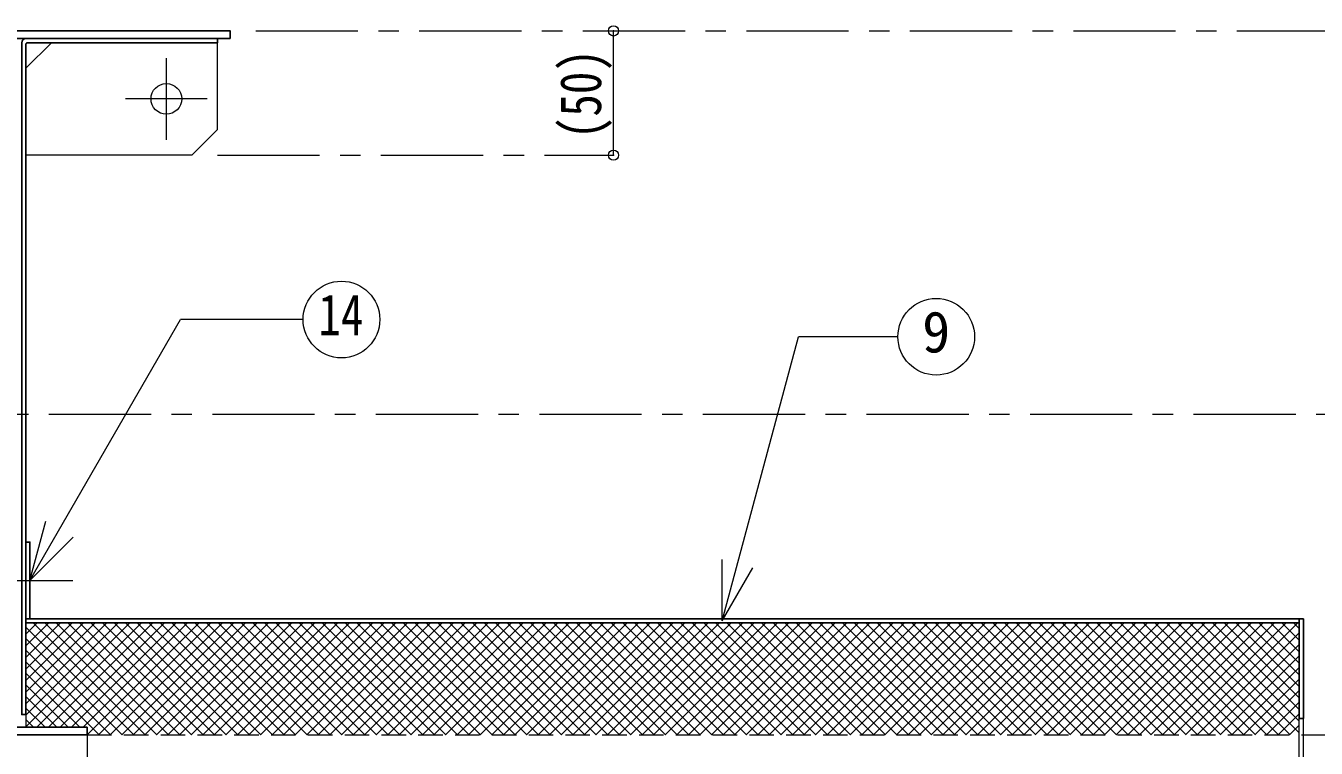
# Model space of a CAD drawing. Units: millimetres at full size, sheet at 1:8; details may follow other scales. Extents: x -1695 to 1545, y -1111 to 1137.
# Drawn here: x -545 to -40, y -458 to -175 of the extents above; entities that cross this region are included whole.
import ezdxf
from ezdxf.enums import TextEntityAlignment as Align

# ---------------------------------------------------------------- set-up
doc = ezdxf.new("R2010")
doc.units = ezdxf.units.MM
doc.header["$LTSCALE"] = 8
doc.header["$PDMODE"] = 32
doc.header["$PDSIZE"] = 4
doc.linetypes.add('CHAIN1', pattern=[8, 5, -1, 1, -1])
doc.linetypes.add('DASHED1', pattern=[1.8, 1.2, -0.6])
doc.layers.add('0-0_ﾚｲﾔ1', color=4, linetype='Continuous', lineweight=9)
doc.styles.add('ＭＳ ゴシック', font='')
doc.styles.get('ＭＳ ゴシック').set_extended_font_data('MS Gothic')

msp = doc.modelspace()

# ---------------------------------------------------------------- linework, layer by layer
at = {"layer": '0-0_ﾚｲﾔ1', "color": 5, "lineweight": 25}
for p, q in [((-595.637, -179.909), (-465.137, -179.909)), ((-544.337, -181.509), (-470.137, -181.509)), ((-470.137, -181.509), (-470.137, -179.909)), ((-545.137, -182.309), (-545.137, -444.409)), ((-545.137, -406.909), (-45.137, -406.909)), ((-545.137, -408.509), (-46.737, -408.509)), ((-46.737, -406.909), (-46.737, -445.909)), ((-45.137, -406.909), (-45.137, -445.909)), ((-603.137, -449.409), (-521.137, -449.409)), ((-521.137, -449.409), (-521.137, -452.409)), ((-45.137, -445.909), (-46.737, -445.909)), ((-521.137, -452.409), (-606.137, -452.409))]:
    msp.add_line(p, q, dxfattribs=at)
at = {"layer": '0-0_ﾚｲﾔ1', "color": 7, "lineweight": 18}
for p, q in [((-545.137, -191.509), (-535.137, -181.509)), ((-470.137, -215.509), (-470.137, -181.509)), ((-470.137, -215.509), (-480.137, -225.509)), ((-480.137, -225.509), (-545.137, -225.509)), ((-543.537, -391.909), (-484.613, -289.85)), ((-436.604, -289.85), (-484.613, -289.85)), ((-272.602, -407.785), (-242.803, -296.574)), ((-203.842, -296.574), (-242.803, -296.574)), ((-543.537, -391.909), (-537.326, -368.727)), ((-543.537, -391.909), (-526.567, -374.939)), ((-272.602, -407.785), (-272.602, -383.785)), ((-272.602, -407.785), (-260.602, -387)), ((-545.137, -444.409), (-545.137, -449.409)), ((-46.737, -547.909), (-46.737, -445.909)), ((-45.137, -547.909), (-45.137, -445.909)), ((-521.137, -452.409), (-521.137, -541.409))]:
    msp.add_line(p, q, dxfattribs=at)
at = {"layer": '0-0_ﾚｲﾔ1', "linetype": 'CHAIN1'}
for p, q in [((-455.137, -176.909), (359.863, -176.909)), ((-490.137, -219.509), (-490.137, -187.509)), ((-474.137, -203.509), (-506.137, -203.509)), ((-470.137, -225.509), (-315.137, -225.509)), ((-600.137, -326.909), (224.863, -326.909)), ((-566.737, -391.909), (-523.537, -391.909))]:
    msp.add_line(p, q, dxfattribs=at)
at = {"layer": '0-0_ﾚｲﾔ1'}
for p, q in [((-315.137, -225.509), (-315.137, -176.909)), ((-545.137, -449.224), (-504.423, -408.509)), ((-545.137, -444.698), (-508.948, -408.509)), ((-545.137, -440.173), (-513.474, -408.509)), ((-545.137, -435.647), (-517.999, -408.509)), ((-545.137, -431.122), (-522.525, -408.509)), ((-545.137, -426.596), (-527.05, -408.509)), ((-545.137, -422.071), (-531.576, -408.509)), ((-545.137, -417.545), (-536.101, -408.509)), ((-545.137, -413.02), (-540.627, -408.509)), ((-542.282, -408.509), (-498.382, -452.409)), ((-540.797, -449.409), (-499.897, -408.509)), ((-537.756, -408.509), (-493.856, -452.409)), ((-536.272, -449.409), (-495.372, -408.509)), ((-533.231, -408.509), (-489.331, -452.409)), ((-531.747, -449.409), (-490.847, -408.509)), ((-528.705, -408.509), (-484.805, -452.409)), ((-527.221, -449.409), (-486.321, -408.509)), ((-524.18, -408.509), (-480.28, -452.409)), ((-522.696, -449.409), (-481.796, -408.509)), ((-521.137, -452.376), (-477.27, -408.509)), ((-519.654, -408.509), (-475.754, -452.409)), ((-516.645, -452.409), (-472.745, -408.509)), ((-515.129, -408.509), (-471.229, -452.409)), ((-512.119, -452.409), (-468.219, -408.509)), ((-510.603, -408.509), (-466.703, -452.409)), ((-507.594, -452.409), (-463.694, -408.509)), ((-506.078, -408.509), (-462.178, -452.409)), ((-503.068, -452.409), (-459.168, -408.509)), ((-501.552, -408.509), (-457.652, -452.409)), ((-498.543, -452.409), (-454.643, -408.509)), ((-497.027, -408.509), (-453.127, -452.409)), ((-494.017, -452.409), (-450.117, -408.509)), ((-492.501, -408.509), (-448.601, -452.409)), ((-489.492, -452.409), (-445.592, -408.509)), ((-487.976, -408.509), (-444.076, -452.409)), ((-484.966, -452.409), (-441.066, -408.509)), ((-483.451, -408.509), (-439.551, -452.409)), ((-480.441, -452.409), (-436.541, -408.509)), ((-478.925, -408.509), (-435.025, -452.409)), ((-475.915, -452.409), (-432.015, -408.509)), ((-474.4, -408.509), (-430.5, -452.409)), ((-471.39, -452.409), (-427.49, -408.509)), ((-469.874, -408.509), (-425.974, -452.409)), ((-466.864, -452.409), (-422.964, -408.509)), ((-465.349, -408.509), (-421.449, -452.409)), ((-462.339, -452.409), (-418.439, -408.509)), ((-460.823, -408.509), (-416.923, -452.409)), ((-457.813, -452.409), (-413.913, -408.509)), ((-456.298, -408.509), (-412.398, -452.409)), ((-453.288, -452.409), (-409.388, -408.509)), ((-451.772, -408.509), (-407.872, -452.409)), ((-448.762, -452.409), (-404.862, -408.509)), ((-447.247, -408.509), (-403.347, -452.409)), ((-444.237, -452.409), (-400.337, -408.509)), ((-442.721, -408.509), (-398.821, -452.409)), ((-439.711, -452.409), (-395.811, -408.509)), ((-438.196, -408.509), (-394.296, -452.409)), ((-435.186, -452.409), (-391.286, -408.509)), ((-433.67, -408.509), (-389.77, -452.409)), ((-430.66, -452.409), (-386.76, -408.509)), ((-429.145, -408.509), (-385.245, -452.409)), ((-426.135, -452.409), (-382.235, -408.509)), ((-424.619, -408.509), (-380.719, -452.409)), ((-421.609, -452.409), (-377.709, -408.509)), ((-420.094, -408.509), (-376.194, -452.409)), ((-417.084, -452.409), (-373.184, -408.509)), ((-415.568, -408.509), (-371.668, -452.409)), ((-412.558, -452.409), (-368.658, -408.509)), ((-411.043, -408.509), (-367.143, -452.409)), ((-408.033, -452.409), (-364.133, -408.509)), ((-406.517, -408.509), (-362.617, -452.409)), ((-403.508, -452.409), (-359.608, -408.509)), ((-401.992, -408.509), (-358.092, -452.409)), ((-398.982, -452.409), (-355.082, -408.509)), ((-397.466, -408.509), (-353.566, -452.409)), ((-394.457, -452.409), (-350.557, -408.509)), ((-392.941, -408.509), (-349.041, -452.409)), ((-389.931, -452.409), (-346.031, -408.509)), ((-388.415, -408.509), (-344.515, -452.409)), ((-385.406, -452.409), (-341.506, -408.509)), ((-383.89, -408.509), (-339.99, -452.409)), ((-380.88, -452.409), (-336.98, -408.509)), ((-379.364, -408.509), (-335.464, -452.409)), ((-376.355, -452.409), (-332.455, -408.509)), ((-374.839, -408.509), (-330.939, -452.409)), ((-371.829, -452.409), (-327.929, -408.509)), ((-370.313, -408.509), (-326.413, -452.409)), ((-367.304, -452.409), (-323.404, -408.509)), ((-365.788, -408.509), (-321.888, -452.409)), ((-362.778, -452.409), (-318.878, -408.509)), ((-361.262, -408.509), (-317.362, -452.409)), ((-358.253, -452.409), (-314.353, -408.509)), ((-356.737, -408.509), (-312.837, -452.409)), ((-353.727, -452.409), (-309.827, -408.509)), ((-352.211, -408.509), (-308.311, -452.409)), ((-349.202, -452.409), (-305.302, -408.509)), ((-347.686, -408.509), (-303.786, -452.409)), ((-344.676, -452.409), (-300.776, -408.509)), ((-343.161, -408.509), (-299.261, -452.409)), ((-340.151, -452.409), (-296.251, -408.509)), ((-338.635, -408.509), (-294.735, -452.409)), ((-335.625, -452.409), (-291.725, -408.509)), ((-334.11, -408.509), (-290.21, -452.409)), ((-331.1, -452.409), (-287.2, -408.509)), ((-329.584, -408.509), (-285.684, -452.409)), ((-326.574, -452.409), (-282.674, -408.509)), ((-325.059, -408.509), (-281.159, -452.409)), ((-322.049, -452.409), (-278.149, -408.509)), ((-320.533, -408.509), (-276.633, -452.409)), ((-317.523, -452.409), (-273.623, -408.509)), ((-316.008, -408.509), (-272.108, -452.409)), ((-312.998, -452.409), (-269.098, -408.509)), ((-311.482, -408.509), (-267.582, -452.409)), ((-308.472, -452.409), (-264.572, -408.509)), ((-306.957, -408.509), (-263.057, -452.409)), ((-303.947, -452.409), (-260.047, -408.509)), ((-302.431, -408.509), (-258.531, -452.409)), ((-299.421, -452.409), (-255.521, -408.509)), ((-297.906, -408.509), (-254.006, -452.409)), ((-294.896, -452.409), (-250.996, -408.509)), ((-293.38, -408.509), (-249.48, -452.409)), ((-290.37, -452.409), (-246.47, -408.509)), ((-288.855, -408.509), (-244.955, -452.409)), ((-285.845, -452.409), (-241.945, -408.509)), ((-284.329, -408.509), (-240.429, -452.409)), ((-281.319, -452.409), (-237.419, -408.509)), ((-279.804, -408.509), (-235.904, -452.409)), ((-276.794, -452.409), (-232.894, -408.509)), ((-275.278, -408.509), (-231.378, -452.409)), ((-272.268, -452.409), (-228.368, -408.509)), ((-270.753, -408.509), (-226.853, -452.409)), ((-267.743, -452.409), (-223.843, -408.509)), ((-266.227, -408.509), (-222.327, -452.409)), ((-263.218, -452.409), (-219.318, -408.509)), ((-261.702, -408.509), (-217.802, -452.409)), ((-258.692, -452.409), (-214.792, -408.509)), ((-257.176, -408.509), (-213.276, -452.409)), ((-254.167, -452.409), (-210.267, -408.509)), ((-252.651, -408.509), (-208.751, -452.409)), ((-249.641, -452.409), (-205.741, -408.509)), ((-248.125, -408.509), (-204.225, -452.409)), ((-245.116, -452.409), (-201.216, -408.509)), ((-243.6, -408.509), (-199.7, -452.409)), ((-240.59, -452.409), (-196.69, -408.509)), ((-239.074, -408.509), (-195.174, -452.409)), ((-236.065, -452.409), (-192.165, -408.509)), ((-234.549, -408.509), (-190.649, -452.409)), ((-231.539, -452.409), (-187.639, -408.509)), ((-230.023, -408.509), (-186.123, -452.409)), ((-227.014, -452.409), (-183.114, -408.509)), ((-225.498, -408.509), (-181.598, -452.409)), ((-222.488, -452.409), (-178.588, -408.509)), ((-220.972, -408.509), (-177.072, -452.409)), ((-217.963, -452.409), (-174.063, -408.509)), ((-216.447, -408.509), (-172.547, -452.409)), ((-213.437, -452.409), (-169.537, -408.509)), ((-211.922, -408.509), (-168.022, -452.409)), ((-208.912, -452.409), (-165.012, -408.509)), ((-207.396, -408.509), (-163.496, -452.409)), ((-204.386, -452.409), (-160.486, -408.509)), ((-202.871, -408.509), (-158.971, -452.409)), ((-199.861, -452.409), (-155.961, -408.509)), ((-198.345, -408.509), (-154.445, -452.409)), ((-195.335, -452.409), (-151.435, -408.509)), ((-193.82, -408.509), (-149.92, -452.409)), ((-190.81, -452.409), (-146.91, -408.509)), ((-189.294, -408.509), (-145.394, -452.409)), ((-186.284, -452.409), (-142.384, -408.509)), ((-184.769, -408.509), (-140.869, -452.409)), ((-181.759, -452.409), (-137.859, -408.509)), ((-180.243, -408.509), (-136.343, -452.409)), ((-177.233, -452.409), (-133.333, -408.509)), ((-175.718, -408.509), (-131.818, -452.409)), ((-172.708, -452.409), (-128.808, -408.509)), ((-171.192, -408.509), (-127.292, -452.409)), ((-168.182, -452.409), (-124.282, -408.509)), ((-166.667, -408.509), (-122.767, -452.409)), ((-163.657, -452.409), (-119.757, -408.509)), ((-162.141, -408.509), (-118.241, -452.409)), ((-159.131, -452.409), (-115.231, -408.509)), ((-157.616, -408.509), (-113.716, -452.409)), ((-154.606, -452.409), (-110.706, -408.509)), ((-153.09, -408.509), (-109.19, -452.409)), ((-150.08, -452.409), (-106.18, -408.509)), ((-148.565, -408.509), (-104.665, -452.409)), ((-145.555, -452.409), (-101.655, -408.509)), ((-144.039, -408.509), (-100.139, -452.409)), ((-141.029, -452.409), (-97.129, -408.509)), ((-139.514, -408.509), (-95.614, -452.409)), ((-136.504, -452.409), (-92.604, -408.509)), ((-134.988, -408.509), (-91.088, -452.409)), ((-131.978, -452.409), (-88.078, -408.509)), ((-130.463, -408.509), (-86.563, -452.409)), ((-127.453, -452.409), (-83.553, -408.509)), ((-125.937, -408.509), (-82.037, -452.409)), ((-122.928, -452.409), (-79.028, -408.509)), ((-121.412, -408.509), (-77.512, -452.409)), ((-118.402, -452.409), (-74.502, -408.509)), ((-116.886, -408.509), (-72.986, -452.409)), ((-113.877, -452.409), (-69.977, -408.509)), ((-112.361, -408.509), (-68.461, -452.409)), ((-109.351, -452.409), (-65.451, -408.509)), ((-107.835, -408.509), (-63.935, -452.409)), ((-104.826, -452.409), (-60.926, -408.509)), ((-103.31, -408.509), (-59.41, -452.409)), ((-100.3, -452.409), (-56.4, -408.509)), ((-98.784, -408.509), (-54.884, -452.409)), ((-95.775, -452.409), (-51.875, -408.509)), ((-94.259, -408.509), (-50.359, -452.409)), ((-91.249, -452.409), (-47.349, -408.509)), ((-89.733, -408.509), (-46.737, -451.505)), ((-85.208, -408.509), (-46.737, -446.98)), ((-80.682, -408.509), (-46.737, -442.454)), ((-76.157, -408.509), (-46.737, -437.929)), ((-71.632, -408.509), (-46.737, -433.403)), ((-67.106, -408.509), (-46.737, -428.878)), ((-62.581, -408.509), (-46.737, -424.352)), ((-58.055, -408.509), (-46.737, -419.827)), ((-53.53, -408.509), (-46.737, -415.301)), ((-49.004, -408.509), (-46.737, -410.776)), ((-545.137, -410.179), (-502.907, -452.409)), ((-86.724, -452.409), (-46.737, -412.423)), ((-545.137, -414.704), (-507.433, -452.409)), ((-82.198, -452.409), (-46.737, -416.948)), ((-545.137, -419.23), (-511.958, -452.409)), ((-545.137, -423.755), (-516.484, -452.409)), ((-77.673, -452.409), (-46.737, -421.474)), ((-545.137, -428.281), (-524.009, -449.409)), ((-73.147, -452.409), (-46.737, -425.999)), ((-545.137, -432.806), (-528.535, -449.409)), ((-68.622, -452.409), (-46.737, -430.525)), ((-545.137, -437.332), (-533.06, -449.409)), ((-64.096, -452.409), (-46.737, -435.05)), ((-545.137, -441.857), (-537.586, -449.409)), ((-59.571, -452.409), (-46.737, -439.576)), ((-55.045, -452.409), (-46.737, -444.101)), ((-545.137, -446.383), (-542.111, -449.409)), ((-50.52, -452.409), (-46.737, -448.627)), ((-521.137, -452.281), (-521.009, -452.409))]:
    msp.add_line(p, q, dxfattribs=at)
at = {"layer": '0-0_ﾚｲﾔ1', "linetype": 'DASHED1'}
msp.add_line((-521.137, -452.409), (4.863, -452.409), dxfattribs=at)
at = {"layer": '0-0_ﾚｲﾔ1', "color": 5, "lineweight": 25}
for points in [[(-597.137, -176.909), (-465.137, -176.909), (-465.137, -179.909)], [(-546.737, -181.509), (-546.737, -444.409), (-545.137, -444.409)], [(-545.137, -376.909), (-543.537, -376.909), (-543.537, -406.909)]]:
    msp.add_lwpolyline(points, dxfattribs=at)
at = {"layer": '0-0_ﾚｲﾔ1', "color": 7, "lineweight": 18}
for centre, radius in [((-490.137, -203.509), 6), ((-421.604, -289.85), 15), ((-188.842, -296.574), 15)]:
    msp.add_circle(centre, radius, dxfattribs=at)
at = {"layer": '0-0_ﾚｲﾔ1', "color": 5, "lineweight": 25}
for centre, radius in [((-545.137, -181.509), 1.6), ((-544.337, -182.309), 0.8)]:
    msp.add_arc(centre, radius, 90, 180, dxfattribs=at)
at = {"layer": '0-0_ﾚｲﾔ1', "color": 1}
for p in [(-315.137, -176.909), (-315.137, -225.509)]:
    msp.add_point(p, dxfattribs=at)

# ---------------------------------------------------------------- texts
at = {"layer": '0-0_ﾚｲﾔ1', "color": 7, "style": 'ＭＳ ゴシック', "width": 0.8}
msp.add_text('(50)', height=16.13, rotation=90, dxfattribs=at).set_placement((-315.137, -219.209), align=Align.BOTTOM_LEFT)
msp.add_text('14', height=16.13, dxfattribs=at).set_placement((-430.604, -300.85), align=Align.BOTTOM_LEFT)
at = {"layer": '0-0_ﾚｲﾔ1', "color": 7, "style": 'ＭＳ ゴシック'}
msp.add_text('9', height=16.13, dxfattribs=at).set_placement((-194.342, -307.574), align=Align.BOTTOM_LEFT)

doc.saveas('drawing.dxf')
